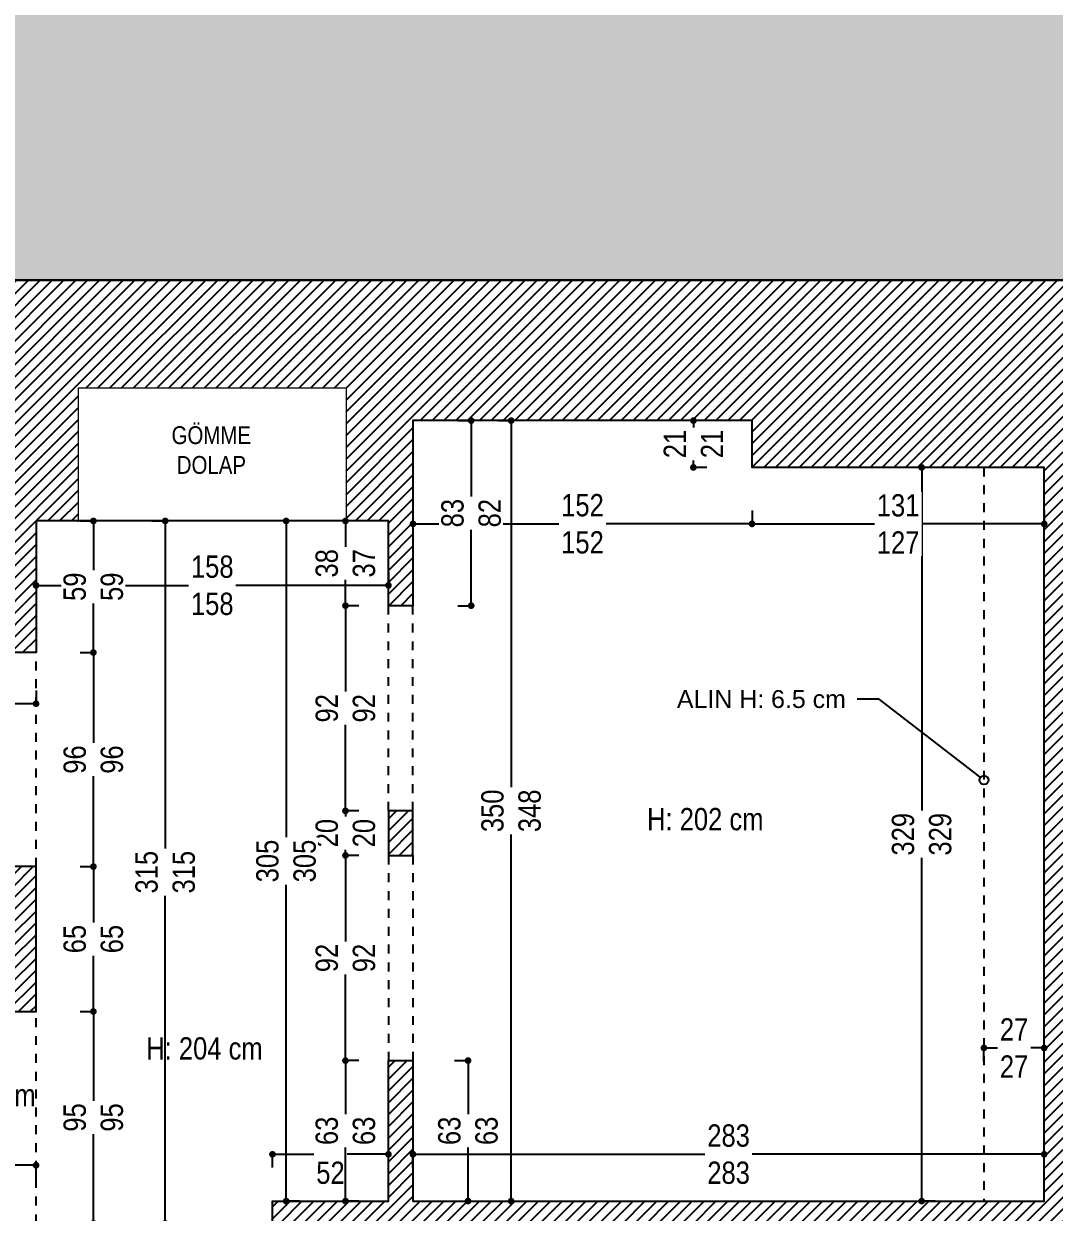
# Model space of a CAD drawing. Header units: millimetres. Extents: x 863 to 22635, y -482 to 12118.
# Drawn here: x 20336 to 20798, y 10146 to 10679 of the extents above; entities that cross this region are included whole.
import ezdxf
from ezdxf import colors
from ezdxf.entities.mleader import LeaderData, LeaderLine
from ezdxf.math import Vec2, Vec3

# ---------------------------------------------------------------- set-up
doc = ezdxf.new("R2010")
doc.units = ezdxf.units.MM
doc.header["$PDMODE"] = 35
doc.linetypes.add('JIS_02_1.0', pattern=[2, 1, -1])
for name, color, linetype in [('DIM_0G', 20, 'Continuous'), ('Existing WALL HATCH_0G', 251, 'Continuous'), ('Existing WALL_0G', 65, 'Continuous'), ('HATCH_0G', 251, 'Continuous')]:
    doc.layers.add(name, color=color, linetype=linetype)
doc.layers.add('WOOD_0G', color=46, linetype='Continuous', lineweight=5)
doc.styles.add('0G_50', font='ARIALN.TTF', dxfattribs={"height": 50})
doc.styles.add('OZGU', font='ARIALN.TTF')
doc.styles.get("Standard").update_dxf_attribs({"font": 'arial.ttf'})
doc.dimstyles.new('0G_1_50_ORTA', dxfattribs={"dimtxt": 10, "dimasz": 3, "dimexe": 1, "dimexo": 4, "dimgap": 1, "dimtad": 0, "dimdec": 1, "dimzin": 9, "dimtxsty": 'OZGU', "dimblk": 'DOT', "dimcen": 2, "dimclrd": 256, "dimclre": 256, "dimclrt": 256, "dimadec": 1, "dimazin": 2, "dimtfac": 1, "dimtdec": 1, "dimtix": 1, "dimtmove": 2, "dimatfit": 3, "dimldrblk": 'ARCHTICK', "dimfxl": 6, "dimfxlon": 1, "dimtfill": 1, "dimarcsym": 0})

# ---------------------------------------------------------------- blocks, each defined once
blk = doc.blocks.new('_Dot')
at = {"color": 0, "linetype": 'ByBlock', "lineweight": -2}
blk.add_line((-0.5, 0), (-1, 0), dxfattribs=at)
at = {"color": 0, "linetype": 'ByBlock', "const_width": 0.5}
blk.add_lwpolyline([(-0.25, 0, 1), (0.25, 0, 1)], format="xyb", close=True, dxfattribs=at)
blk = doc.blocks.new('*D901')
at = {"layer": 'Defpoints', "color": 0, "transparency": 16777216}
for p in [(20499.04, 10171.65), (20447.04, 10150.66), (20499.04, 10150.66)]:
    blk.add_point(p, dxfattribs=at)
at = {"layer": 'DIM_0G', "lineweight": -2, "transparency": 16777216}
for p, q in [((20447.04, 10165.65), (20447.04, 10172.65)), ((20450.04, 10171.65), (20466.2, 10171.65)), ((20496.04, 10171.65), (20479.87, 10171.65)), ((20499.04, 10165.65), (20499.04, 10172.65))]:
    blk.add_line(p, q, dxfattribs=at)
at = {"layer": 'DIM_0G', "lineweight": -2, "transparency": 16777216, "xscale": 3, "yscale": 3, "zscale": 3, "rotation": 180}
blk.add_blockref('_Dot', (20447.04, 10171.65), dxfattribs=at)
at = {"layer": 'DIM_0G', "lineweight": -2, "transparency": 16777216, "xscale": 3, "yscale": 3, "zscale": 3}
blk.add_blockref('_Dot', (20499.04, 10171.65), dxfattribs=at)
at = {"layer": 'DIM_0G', "transparency": 16777216, "insert": (20473.04, 10171.65), "char_height": 10, "attachment_point": 5, "style": 'OZGU', "bg_fill": 3, "box_fill_scale": 1.1, "bg_fill_color": 256, "bg_fill_true_color": 13158600, "bg_fill_transparency": 0}
blk.add_mtext('52\\P52', dxfattribs=at)
blk = doc.blocks.new('_ArchTick')
at = {"color": 0, "linetype": 'ByBlock', "const_width": 0.15}
blk.add_lwpolyline([(-0.5, -0.5), (0.5, 0.5)], dxfattribs=at)
blk = doc.blocks.new('*D902')
at = {"layer": 'Defpoints', "color": 0, "transparency": 16777216}
for p in [(20479.77, 10213.66), (20499.04, 10213.66), (20499.04, 10150.66)]:
    blk.add_point(p, dxfattribs=at)
at = {"layer": 'DIM_0G', "lineweight": -2, "transparency": 16777216}
for p, q in [((20485.77, 10213.66), (20478.77, 10213.66)), ((20479.77, 10210.66), (20479.77, 10189.06)), ((20479.77, 10153.66), (20479.77, 10175.27)), ((20485.77, 10150.66), (20478.77, 10150.66))]:
    blk.add_line(p, q, dxfattribs=at)
at = {"layer": 'DIM_0G', "lineweight": -2, "transparency": 16777216, "xscale": 3, "yscale": 3, "zscale": 3}
for p, rotation in [((20479.77, 10213.66), 90), ((20479.77, 10150.66), 270)]:
    blk.add_blockref('_Dot', p, dxfattribs=dict(at, rotation=rotation))
at = {"layer": 'DIM_0G', "transparency": 16777216, "insert": (20479.77, 10182.16), "char_height": 10, "attachment_point": 5, "rotation": 90, "style": 'OZGU', "bg_fill": 3, "box_fill_scale": 1.1, "bg_fill_color": 256, "bg_fill_true_color": 13158600, "bg_fill_transparency": 0}
blk.add_mtext('63\\P63', dxfattribs=at)
blk = doc.blocks.new('*D903')
at = {"layer": 'Defpoints', "color": 0, "transparency": 16777216}
for p in [(20479.77, 10305.66), (20499.04, 10305.66), (20499.04, 10213.66)]:
    blk.add_point(p, dxfattribs=at)
at = {"layer": 'DIM_0G', "lineweight": -2, "transparency": 16777216}
for p, q in [((20485.77, 10305.66), (20478.77, 10305.66)), ((20479.77, 10302.66), (20479.77, 10266.5)), ((20479.77, 10216.66), (20479.77, 10252.82)), ((20485.77, 10213.66), (20478.77, 10213.66))]:
    blk.add_line(p, q, dxfattribs=at)
at = {"layer": 'DIM_0G', "lineweight": -2, "transparency": 16777216, "xscale": 3, "yscale": 3, "zscale": 3}
for p, rotation in [((20479.77, 10305.66), 90), ((20479.77, 10213.66), 270)]:
    blk.add_blockref('_Dot', p, dxfattribs=dict(at, rotation=rotation))
at = {"layer": 'DIM_0G', "transparency": 16777216, "insert": (20479.77, 10259.66), "char_height": 10, "attachment_point": 5, "rotation": 90, "style": 'OZGU', "bg_fill": 3, "box_fill_scale": 1.1, "bg_fill_color": 256, "bg_fill_true_color": 13158600, "bg_fill_transparency": 0}
blk.add_mtext('92\\P92', dxfattribs=at)
blk = doc.blocks.new('*D904')
at = {"layer": 'Defpoints', "color": 0, "transparency": 16777216}
for p in [(20499.04, 10325.66), (20499.04, 10305.66)]:
    blk.add_point(p, dxfattribs=at)
at = {"layer": 'DIM_0G', "lineweight": -2, "transparency": 16777216}
for p, q in [((20479.77, 10328.66), (20479.77, 10331.66)), ((20485.77, 10325.66), (20478.77, 10325.66)), ((20479.77, 10325.66), (20479.77, 10322.59)), ((20479.77, 10305.66), (20479.77, 10308.74)), ((20485.77, 10305.66), (20478.77, 10305.66)), ((20479.77, 10302.66), (20479.77, 10299.66))]:
    blk.add_line(p, q, dxfattribs=at)
at = {"layer": 'DIM_0G', "lineweight": -2, "transparency": 16777216, "xscale": 3, "yscale": 3, "zscale": 3}
for p, rotation in [((20479.77, 10325.66), 270), ((20479.77, 10305.66), 90)]:
    blk.add_blockref('_Dot', p, dxfattribs=dict(at, rotation=rotation))
at = {"layer": 'DIM_0G', "transparency": 16777216, "insert": (20479.77, 10315.66), "char_height": 10, "attachment_point": 5, "rotation": 90, "style": 'OZGU', "bg_fill": 3, "box_fill_scale": 1.1, "bg_fill_color": 256, "bg_fill_true_color": 13158600, "bg_fill_transparency": 0}
blk.add_mtext('20\\P20', dxfattribs=at)
at = {"layer": 'Defpoints', "color": 0, "transparency": 16777216}
blk.add_point((20479.77, 10325.66), dxfattribs=at)
blk = doc.blocks.new('*D905')
at = {"layer": 'Defpoints', "color": 0, "transparency": 16777216}
for p in [(20479.77, 10417.66), (20499.04, 10417.66), (20499.04, 10325.66)]:
    blk.add_point(p, dxfattribs=at)
at = {"layer": 'DIM_0G', "lineweight": -2, "transparency": 16777216}
for p, q in [((20485.77, 10417.66), (20478.77, 10417.66)), ((20479.77, 10414.66), (20479.77, 10378.5)), ((20479.77, 10328.66), (20479.77, 10364.82)), ((20485.77, 10325.66), (20478.77, 10325.66))]:
    blk.add_line(p, q, dxfattribs=at)
at = {"layer": 'DIM_0G', "lineweight": -2, "transparency": 16777216, "xscale": 3, "yscale": 3, "zscale": 3}
for p, rotation in [((20479.77, 10417.66), 90), ((20479.77, 10325.66), 270)]:
    blk.add_blockref('_Dot', p, dxfattribs=dict(at, rotation=rotation))
at = {"layer": 'DIM_0G', "transparency": 16777216, "insert": (20479.77, 10371.66), "char_height": 10, "attachment_point": 5, "rotation": 90, "style": 'OZGU', "bg_fill": 3, "box_fill_scale": 1.1, "bg_fill_color": 256, "bg_fill_true_color": 13158600, "bg_fill_transparency": 0}
blk.add_mtext('92\\P92', dxfattribs=at)
blk = doc.blocks.new('*D906')
at = {"layer": 'Defpoints', "color": 0, "transparency": 16777216}
for p in [(20479.77, 10455.66), (20499.04, 10455.66), (20499.04, 10417.66)]:
    blk.add_point(p, dxfattribs=at)
at = {"layer": 'DIM_0G', "lineweight": -2, "transparency": 16777216}
for p, q in [((20485.77, 10455.66), (20478.77, 10455.66)), ((20479.77, 10452.66), (20479.77, 10443.55)), ((20479.77, 10420.66), (20479.77, 10429.78)), ((20485.77, 10417.66), (20478.77, 10417.66))]:
    blk.add_line(p, q, dxfattribs=at)
at = {"layer": 'DIM_0G', "lineweight": -2, "transparency": 16777216, "xscale": 3, "yscale": 3, "zscale": 3}
for p, rotation in [((20479.77, 10455.66), 90), ((20479.77, 10417.66), 270)]:
    blk.add_blockref('_Dot', p, dxfattribs=dict(at, rotation=rotation))
at = {"layer": 'DIM_0G', "transparency": 16777216, "insert": (20479.77, 10436.66), "char_height": 10, "attachment_point": 5, "rotation": 90, "style": 'OZGU', "bg_fill": 3, "box_fill_scale": 1.1, "bg_fill_color": 256, "bg_fill_true_color": 13158600, "bg_fill_transparency": 0}
blk.add_mtext('38\\P{\\C2;37}', dxfattribs=at)
blk = doc.blocks.new('*D907')
at = {"layer": 'Defpoints', "color": 0, "transparency": 16777216}
for p in [(20453.16, 10455.66), (20499.04, 10455.66), (20499.04, 10150.66)]:
    blk.add_point(p, dxfattribs=at)
at = {"layer": 'DIM_0G', "lineweight": -2, "transparency": 16777216}
for p, q in [((20459.16, 10455.66), (20452.16, 10455.66)), ((20453.16, 10452.66), (20453.16, 10313.25)), ((20453.16, 10153.66), (20453.16, 10293.07)), ((20459.16, 10150.66), (20452.16, 10150.66))]:
    blk.add_line(p, q, dxfattribs=at)
at = {"layer": 'DIM_0G', "lineweight": -2, "transparency": 16777216, "xscale": 3, "yscale": 3, "zscale": 3}
for p, rotation in [((20453.16, 10455.66), 90), ((20453.16, 10150.66), 270)]:
    blk.add_blockref('_Dot', p, dxfattribs=dict(at, rotation=rotation))
at = {"layer": 'DIM_0G', "transparency": 16777216, "insert": (20453.16, 10303.16), "char_height": 10, "attachment_point": 5, "rotation": 90, "style": 'OZGU', "bg_fill": 3, "box_fill_scale": 1.1, "bg_fill_color": 256, "bg_fill_true_color": 13158600, "bg_fill_transparency": 0}
blk.add_mtext('305\\P305', dxfattribs=at)
blk = doc.blocks.new('*D908')
at = {"layer": 'Defpoints', "color": 0, "transparency": 16777216}
for p in [(20341.04, 10455.28), (20499.04, 10455.28), (20341.04, 10426.76)]:
    blk.add_point(p, dxfattribs=at)
at = {"layer": 'DIM_0G', "lineweight": -2, "transparency": 16777216}
for p, q in [((20341.04, 10432.76), (20341.04, 10425.76)), ((20499.04, 10432.76), (20499.04, 10425.76)), ((20344.04, 10426.76), (20410.35, 10426.76)), ((20496.04, 10426.76), (20429.72, 10426.76))]:
    blk.add_line(p, q, dxfattribs=at)
at = {"layer": 'DIM_0G', "lineweight": -2, "transparency": 16777216, "xscale": 3, "yscale": 3, "zscale": 3, "rotation": 180}
blk.add_blockref('_Dot', (20341.04, 10426.76), dxfattribs=at)
at = {"layer": 'DIM_0G', "lineweight": -2, "transparency": 16777216, "xscale": 3, "yscale": 3, "zscale": 3}
blk.add_blockref('_Dot', (20499.04, 10426.76), dxfattribs=at)
at = {"layer": 'DIM_0G', "transparency": 16777216, "insert": (20420.04, 10426.76), "char_height": 10, "attachment_point": 5, "style": 'OZGU', "bg_fill": 3, "box_fill_scale": 1.1, "bg_fill_color": 256, "bg_fill_true_color": 13158600, "bg_fill_transparency": 0}
blk.add_mtext('158\\P158', dxfattribs=at)
blk = doc.blocks.new('*D909')
at = {"layer": 'Defpoints', "color": 0, "transparency": 16777216}
for p in [(20341.04, 10455.66), (20341.04, 10396.66), (20366.75, 10396.66)]:
    blk.add_point(p, dxfattribs=at)
at = {"layer": 'DIM_0G', "lineweight": -2, "transparency": 16777216}
for p, q in [((20360.75, 10455.66), (20367.75, 10455.66)), ((20366.75, 10452.66), (20366.75, 10433.05)), ((20366.75, 10399.66), (20366.75, 10419.28)), ((20360.75, 10396.66), (20367.75, 10396.66))]:
    blk.add_line(p, q, dxfattribs=at)
at = {"layer": 'DIM_0G', "lineweight": -2, "transparency": 16777216, "xscale": 3, "yscale": 3, "zscale": 3}
for p, rotation in [((20366.75, 10455.66), 90), ((20366.75, 10396.66), 270)]:
    blk.add_blockref('_Dot', p, dxfattribs=dict(at, rotation=rotation))
at = {"layer": 'DIM_0G', "transparency": 16777216, "insert": (20366.75, 10426.16), "char_height": 10, "attachment_point": 5, "rotation": 90, "style": 'OZGU', "bg_fill": 3, "box_fill_scale": 1.1, "bg_fill_color": 256, "bg_fill_true_color": 13158600, "bg_fill_transparency": 0}
blk.add_mtext('59\\P59', dxfattribs=at)
blk = doc.blocks.new('*D910')
at = {"layer": 'Defpoints', "color": 0, "transparency": 16777216}
for p in [(20341.04, 10396.66), (20341.04, 10300.66), (20366.75, 10300.66)]:
    blk.add_point(p, dxfattribs=at)
at = {"layer": 'DIM_0G', "lineweight": -2, "transparency": 16777216}
for p, q in [((20360.75, 10396.66), (20367.75, 10396.66)), ((20366.75, 10393.66), (20366.75, 10355.53)), ((20366.75, 10303.66), (20366.75, 10341.79)), ((20360.75, 10300.66), (20367.75, 10300.66))]:
    blk.add_line(p, q, dxfattribs=at)
at = {"layer": 'DIM_0G', "lineweight": -2, "transparency": 16777216, "xscale": 3, "yscale": 3, "zscale": 3}
for p, rotation in [((20366.75, 10396.66), 90), ((20366.75, 10300.66), 270)]:
    blk.add_blockref('_Dot', p, dxfattribs=dict(at, rotation=rotation))
at = {"layer": 'DIM_0G', "transparency": 16777216, "insert": (20366.75, 10348.66), "char_height": 10, "attachment_point": 5, "rotation": 90, "style": 'OZGU', "bg_fill": 3, "box_fill_scale": 1.1, "bg_fill_color": 256, "bg_fill_true_color": 13158600, "bg_fill_transparency": 0}
blk.add_mtext('96\\P96', dxfattribs=at)
blk = doc.blocks.new('*D911')
at = {"layer": 'Defpoints', "color": 0, "transparency": 16777216}
for p in [(20341.04, 10300.66), (20341.04, 10235.66), (20366.75, 10235.66)]:
    blk.add_point(p, dxfattribs=at)
at = {"layer": 'DIM_0G', "lineweight": -2, "transparency": 16777216}
for p, q in [((20360.75, 10300.66), (20367.75, 10300.66)), ((20366.75, 10297.66), (20366.75, 10275.09)), ((20366.75, 10238.66), (20366.75, 10261.24)), ((20360.75, 10235.66), (20367.75, 10235.66))]:
    blk.add_line(p, q, dxfattribs=at)
at = {"layer": 'DIM_0G', "lineweight": -2, "transparency": 16777216, "xscale": 3, "yscale": 3, "zscale": 3}
for p, rotation in [((20366.75, 10300.66), 90), ((20366.75, 10235.66), 270)]:
    blk.add_blockref('_Dot', p, dxfattribs=dict(at, rotation=rotation))
at = {"layer": 'DIM_0G', "transparency": 16777216, "insert": (20366.75, 10268.16), "char_height": 10, "attachment_point": 5, "rotation": 90, "style": 'OZGU', "bg_fill": 3, "box_fill_scale": 1.1, "bg_fill_color": 256, "bg_fill_true_color": 13158600, "bg_fill_transparency": 0}
blk.add_mtext('65\\P65', dxfattribs=at)
blk = doc.blocks.new('*D912')
at = {"layer": 'Defpoints', "color": 0, "transparency": 16777216}
for p in [(20341.04, 10235.66), (20341.04, 10140.66), (20366.75, 10140.66)]:
    blk.add_point(p, dxfattribs=at)
at = {"layer": 'DIM_0G', "lineweight": -2, "transparency": 16777216}
for p, q in [((20360.75, 10235.66), (20367.75, 10235.66)), ((20366.75, 10232.66), (20366.75, 10195.07)), ((20366.75, 10143.66), (20366.75, 10181.26)), ((20360.75, 10140.66), (20367.75, 10140.66))]:
    blk.add_line(p, q, dxfattribs=at)
at = {"layer": 'DIM_0G', "lineweight": -2, "transparency": 16777216, "xscale": 3, "yscale": 3, "zscale": 3}
for p, rotation in [((20366.75, 10235.66), 90), ((20366.75, 10140.66), 270)]:
    blk.add_blockref('_Dot', p, dxfattribs=dict(at, rotation=rotation))
at = {"layer": 'DIM_0G', "transparency": 16777216, "insert": (20366.75, 10188.16), "char_height": 10, "attachment_point": 5, "rotation": 90, "style": 'OZGU', "bg_fill": 3, "box_fill_scale": 1.1, "bg_fill_color": 256, "bg_fill_true_color": 13158600, "bg_fill_transparency": 0}
blk.add_mtext('95\\P95', dxfattribs=at)
blk = doc.blocks.new('*D913')
at = {"layer": 'Defpoints', "color": 0, "transparency": 16777216}
for p in [(20341.04, 10455.66), (20398.97, 10455.66), (20341.04, 10140.66)]:
    blk.add_point(p, dxfattribs=at)
at = {"layer": 'DIM_0G', "lineweight": -2, "transparency": 16777216}
for p, q in [((20392.97, 10455.66), (20399.97, 10455.66)), ((20398.97, 10452.66), (20398.97, 10308.25)), ((20398.97, 10143.66), (20398.97, 10288.07)), ((20392.97, 10140.66), (20399.97, 10140.66))]:
    blk.add_line(p, q, dxfattribs=at)
at = {"layer": 'DIM_0G', "lineweight": -2, "transparency": 16777216, "xscale": 3, "yscale": 3, "zscale": 3}
for p, rotation in [((20398.97, 10455.66), 90), ((20398.97, 10140.66), 270)]:
    blk.add_blockref('_Dot', p, dxfattribs=dict(at, rotation=rotation))
at = {"layer": 'DIM_0G', "transparency": 16777216, "insert": (20398.97, 10298.16), "char_height": 10, "attachment_point": 5, "rotation": 90, "style": 'OZGU', "bg_fill": 3, "box_fill_scale": 1.1, "bg_fill_color": 256, "bg_fill_true_color": 13158600, "bg_fill_transparency": 0}
blk.add_mtext('315\\P315', dxfattribs=at)
blk = doc.blocks.new('*D914')
at = {"layer": 'Defpoints', "color": 0, "transparency": 16777216}
for p in [(20510.04, 10213.66), (20510.04, 10150.66), (20534.72, 10150.66)]:
    blk.add_point(p, dxfattribs=at)
at = {"layer": 'DIM_0G', "lineweight": -2, "transparency": 16777216}
for p, q in [((20528.72, 10213.66), (20535.72, 10213.66)), ((20534.72, 10210.66), (20534.72, 10189.06)), ((20534.72, 10153.66), (20534.72, 10175.27)), ((20528.72, 10150.66), (20535.72, 10150.66))]:
    blk.add_line(p, q, dxfattribs=at)
at = {"layer": 'DIM_0G', "lineweight": -2, "transparency": 16777216, "xscale": 3, "yscale": 3, "zscale": 3}
for p, rotation in [((20534.72, 10213.66), 90), ((20534.72, 10150.66), 270)]:
    blk.add_blockref('_Dot', p, dxfattribs=dict(at, rotation=rotation))
at = {"layer": 'DIM_0G', "transparency": 16777216, "insert": (20534.72, 10182.16), "char_height": 10, "attachment_point": 5, "rotation": 90, "style": 'OZGU', "bg_fill": 3, "box_fill_scale": 1.1, "bg_fill_color": 256, "bg_fill_true_color": 13158600, "bg_fill_transparency": 0}
blk.add_mtext('63\\P63', dxfattribs=at)
blk = doc.blocks.new('*D915')
at = {"layer": 'Defpoints', "color": 0, "transparency": 16777216}
for p in [(20793.04, 10171.65), (20510.04, 10150.66), (20793.04, 10150.66)]:
    blk.add_point(p, dxfattribs=at)
at = {"layer": 'DIM_0G', "lineweight": -2, "transparency": 16777216}
for p, q in [((20510.04, 10165.65), (20510.04, 10172.65)), ((20513.04, 10171.65), (20641.41, 10171.65)), ((20790.04, 10171.65), (20661.66, 10171.65)), ((20793.04, 10165.65), (20793.04, 10172.65))]:
    blk.add_line(p, q, dxfattribs=at)
at = {"layer": 'DIM_0G', "lineweight": -2, "transparency": 16777216, "xscale": 3, "yscale": 3, "zscale": 3, "rotation": 180}
blk.add_blockref('_Dot', (20510.04, 10171.65), dxfattribs=at)
at = {"layer": 'DIM_0G', "lineweight": -2, "transparency": 16777216, "xscale": 3, "yscale": 3, "zscale": 3}
blk.add_blockref('_Dot', (20793.04, 10171.65), dxfattribs=at)
at = {"layer": 'DIM_0G', "transparency": 16777216, "insert": (20651.54, 10171.65), "char_height": 10, "attachment_point": 5, "style": 'OZGU', "bg_fill": 3, "box_fill_scale": 1.1, "bg_fill_color": 256, "bg_fill_true_color": 13158600, "bg_fill_transparency": 0}
blk.add_mtext('283\\P283', dxfattribs=at)
blk = doc.blocks.new('*D916')
at = {"layer": 'Defpoints', "color": 0, "transparency": 16777216}
for p in [(20738.11, 10479.66), (20793.04, 10479.66), (20793.04, 10150.66)]:
    blk.add_point(p, dxfattribs=at)
at = {"layer": 'DIM_0G', "lineweight": -2, "transparency": 16777216}
for p, q in [((20744.11, 10479.66), (20737.11, 10479.66)), ((20738.11, 10476.66), (20738.11, 10325.23)), ((20738.11, 10153.66), (20738.11, 10305.09)), ((20744.11, 10150.66), (20737.11, 10150.66))]:
    blk.add_line(p, q, dxfattribs=at)
at = {"layer": 'DIM_0G', "lineweight": -2, "transparency": 16777216, "xscale": 3, "yscale": 3, "zscale": 3}
for p, rotation in [((20738.11, 10479.66), 90), ((20738.11, 10150.66), 270)]:
    blk.add_blockref('_Dot', p, dxfattribs=dict(at, rotation=rotation))
at = {"layer": 'DIM_0G', "transparency": 16777216, "insert": (20738.11, 10315.16), "char_height": 10, "attachment_point": 5, "rotation": 90, "style": 'OZGU', "bg_fill": 3, "box_fill_scale": 1.1, "bg_fill_color": 256, "bg_fill_true_color": 13158600, "bg_fill_transparency": 0}
blk.add_mtext('329\\P329', dxfattribs=at)
blk = doc.blocks.new('*D917')
at = {"layer": 'Defpoints', "color": 0, "transparency": 16777216}
for p in [(20662.04, 10479.66), (20793.04, 10479.66), (20662.04, 10454.33)]:
    blk.add_point(p, dxfattribs=at)
at = {"layer": 'DIM_0G', "lineweight": -2, "transparency": 16777216}
for p, q in [((20662.04, 10460.33), (20662.04, 10453.33)), ((20793.04, 10460.33), (20793.04, 10453.33)), ((20665.04, 10454.33), (20717.87, 10454.33)), ((20790.04, 10454.33), (20737.21, 10454.33))]:
    blk.add_line(p, q, dxfattribs=at)
at = {"layer": 'DIM_0G', "lineweight": -2, "transparency": 16777216, "xscale": 3, "yscale": 3, "zscale": 3, "rotation": 180}
blk.add_blockref('_Dot', (20662.04, 10454.33), dxfattribs=at)
at = {"layer": 'DIM_0G', "lineweight": -2, "transparency": 16777216, "xscale": 3, "yscale": 3, "zscale": 3}
blk.add_blockref('_Dot', (20793.04, 10454.33), dxfattribs=at)
at = {"layer": 'DIM_0G', "transparency": 16777216, "insert": (20727.54, 10454.33), "char_height": 10, "attachment_point": 5, "style": 'OZGU', "bg_fill": 3, "box_fill_scale": 1.1, "bg_fill_color": 256, "bg_fill_true_color": 13158600, "bg_fill_transparency": 0}
blk.add_mtext('131\\P{\\C2;127}', dxfattribs=at)
blk = doc.blocks.new('*D918')
at = {"layer": 'Defpoints', "color": 0, "transparency": 16777216}
for p in [(20635.76, 10500.66), (20662.04, 10500.66), (20662.04, 10479.66)]:
    blk.add_point(p, dxfattribs=at)
at = {"layer": 'DIM_0G', "lineweight": -2, "transparency": 16777216}
for p, q in [((20641.76, 10500.66), (20634.76, 10500.66)), ((20635.76, 10497.66), (20635.76, 10496.31)), ((20635.76, 10482.66), (20635.76, 10484.01)), ((20641.76, 10479.66), (20634.76, 10479.66))]:
    blk.add_line(p, q, dxfattribs=at)
at = {"layer": 'DIM_0G', "lineweight": -2, "transparency": 16777216, "xscale": 3, "yscale": 3, "zscale": 3}
for p, rotation in [((20635.76, 10500.66), 90), ((20635.76, 10479.66), 270)]:
    blk.add_blockref('_Dot', p, dxfattribs=dict(at, rotation=rotation))
at = {"layer": 'DIM_0G', "transparency": 16777216, "insert": (20635.76, 10490.16), "char_height": 10, "attachment_point": 5, "rotation": 90, "style": 'OZGU', "bg_fill": 3, "box_fill_scale": 1.1, "bg_fill_color": 256, "bg_fill_true_color": 13158600, "bg_fill_transparency": 0}
blk.add_mtext('21\\P21', dxfattribs=at)
blk = doc.blocks.new('*D919')
at = {"layer": 'Defpoints', "color": 0, "transparency": 16777216}
for p in [(20510.04, 10500.66), (20662.04, 10500.66), (20510.04, 10454.33)]:
    blk.add_point(p, dxfattribs=at)
at = {"layer": 'DIM_0G', "lineweight": -2, "transparency": 16777216}
for p, q in [((20510.04, 10460.33), (20510.04, 10453.33)), ((20662.04, 10460.33), (20662.04, 10453.33)), ((20513.04, 10454.33), (20576.4, 10454.33)), ((20659.04, 10454.33), (20595.67, 10454.33))]:
    blk.add_line(p, q, dxfattribs=at)
at = {"layer": 'DIM_0G', "lineweight": -2, "transparency": 16777216, "xscale": 3, "yscale": 3, "zscale": 3, "rotation": 180}
blk.add_blockref('_Dot', (20510.04, 10454.33), dxfattribs=at)
at = {"layer": 'DIM_0G', "lineweight": -2, "transparency": 16777216, "xscale": 3, "yscale": 3, "zscale": 3}
blk.add_blockref('_Dot', (20662.04, 10454.33), dxfattribs=at)
at = {"layer": 'DIM_0G', "transparency": 16777216, "insert": (20586.04, 10454.33), "char_height": 10, "attachment_point": 5, "style": 'OZGU', "bg_fill": 3, "box_fill_scale": 1.1, "bg_fill_color": 256, "bg_fill_true_color": 13158600, "bg_fill_transparency": 0}
blk.add_mtext('152\\P152', dxfattribs=at)
blk = doc.blocks.new('*D920')
at = {"layer": 'Defpoints', "color": 0, "transparency": 16777216}
for p in [(20510.04, 10500.66), (20510.04, 10417.66), (20536.14, 10417.66)]:
    blk.add_point(p, dxfattribs=at)
at = {"layer": 'DIM_0G', "lineweight": -2, "transparency": 16777216}
for p, q in [((20530.14, 10500.66), (20537.14, 10500.66)), ((20536.14, 10497.66), (20536.14, 10466.03)), ((20536.14, 10420.66), (20536.14, 10452.29)), ((20530.14, 10417.66), (20537.14, 10417.66))]:
    blk.add_line(p, q, dxfattribs=at)
at = {"layer": 'DIM_0G', "lineweight": -2, "transparency": 16777216, "xscale": 3, "yscale": 3, "zscale": 3}
for p, rotation in [((20536.14, 10500.66), 90), ((20536.14, 10417.66), 270)]:
    blk.add_blockref('_Dot', p, dxfattribs=dict(at, rotation=rotation))
at = {"layer": 'DIM_0G', "transparency": 16777216, "insert": (20536.14, 10459.16), "char_height": 10, "attachment_point": 5, "rotation": 90, "style": 'OZGU', "bg_fill": 3, "box_fill_scale": 1.1, "bg_fill_color": 256, "bg_fill_true_color": 13158600, "bg_fill_transparency": 0}
blk.add_mtext('83\\P{\\C2;82}', dxfattribs=at)
blk = doc.blocks.new('*D921')
at = {"layer": 'Defpoints', "color": 0, "transparency": 16777216}
for p in [(20510.04, 10500.66), (20510.04, 10150.66), (20554.05, 10150.66)]:
    blk.add_point(p, dxfattribs=at)
at = {"layer": 'DIM_0G', "lineweight": -2, "transparency": 16777216}
for p, q in [((20548.05, 10500.66), (20555.05, 10500.66)), ((20554.05, 10497.66), (20554.05, 10335.73)), ((20554.05, 10153.66), (20554.05, 10315.59)), ((20548.05, 10150.66), (20555.05, 10150.66))]:
    blk.add_line(p, q, dxfattribs=at)
at = {"layer": 'DIM_0G', "lineweight": -2, "transparency": 16777216, "xscale": 3, "yscale": 3, "zscale": 3}
for p, rotation in [((20554.05, 10500.66), 90), ((20554.05, 10150.66), 270)]:
    blk.add_blockref('_Dot', p, dxfattribs=dict(at, rotation=rotation))
at = {"layer": 'DIM_0G', "transparency": 16777216, "insert": (20554.05, 10325.66), "char_height": 10, "attachment_point": 5, "rotation": 90, "style": 'OZGU', "bg_fill": 3, "box_fill_scale": 1.1, "bg_fill_color": 256, "bg_fill_true_color": 13158600, "bg_fill_transparency": 0}
blk.add_mtext('350\\P{\\C2;348}', dxfattribs=at)
blk = doc.blocks.new('*D922')
at = {"layer": 'Defpoints', "color": 0, "transparency": 16777216}
for p in [(20793.04, 10219.33), (20766.04, 10150.66), (20793.04, 10150.66)]:
    blk.add_point(p, dxfattribs=at)
at = {"layer": 'DIM_0G', "lineweight": -2, "transparency": 16777216}
for p, q in [((20766.04, 10213.33), (20766.04, 10220.33)), ((20769.04, 10219.33), (20772.6, 10219.33)), ((20790.04, 10219.33), (20786.47, 10219.33)), ((20793.04, 10213.33), (20793.04, 10220.33))]:
    blk.add_line(p, q, dxfattribs=at)
at = {"layer": 'DIM_0G', "lineweight": -2, "transparency": 16777216, "xscale": 3, "yscale": 3, "zscale": 3, "rotation": 180}
blk.add_blockref('_Dot', (20766.04, 10219.33), dxfattribs=at)
at = {"layer": 'DIM_0G', "lineweight": -2, "transparency": 16777216, "xscale": 3, "yscale": 3, "zscale": 3}
blk.add_blockref('_Dot', (20793.04, 10219.33), dxfattribs=at)
at = {"layer": 'DIM_0G', "transparency": 16777216, "insert": (20779.54, 10219.33), "char_height": 10, "attachment_point": 5, "style": 'OZGU', "bg_fill": 3, "box_fill_scale": 1.1, "bg_fill_color": 256, "bg_fill_true_color": 13158600, "bg_fill_transparency": 0}
blk.add_mtext('27\\P27', dxfattribs=at)
blk = doc.blocks.new('_DotBlank')
at = {"color": 0, "linetype": 'ByBlock', "lineweight": -2}
blk.add_line((-0.5, 0), (-1, 0), dxfattribs=at)
blk.add_circle((0, 0), 0.5, dxfattribs=at)
blk = doc.blocks.new('*D923')
at = {"layer": 'Defpoints', "color": 0, "transparency": 16777216}
for p in [(20300.04, 10396.66), (20341.04, 10396.66), (20341.04, 10373.7)]:
    blk.add_point(p, dxfattribs=at)
at = {"layer": 'DIM_0G', "lineweight": -2, "transparency": 16777216}
for p, q in [((20300.04, 10379.7), (20300.04, 10372.7)), ((20341.04, 10379.7), (20341.04, 10372.7)), ((20303.04, 10373.7), (20314.29, 10373.7)), ((20338.04, 10373.7), (20326.78, 10373.7))]:
    blk.add_line(p, q, dxfattribs=at)
at = {"layer": 'DIM_0G', "lineweight": -2, "transparency": 16777216, "xscale": 3, "yscale": 3, "zscale": 3, "rotation": 180}
blk.add_blockref('_Dot', (20300.04, 10373.7), dxfattribs=at)
at = {"layer": 'DIM_0G', "lineweight": -2, "transparency": 16777216, "xscale": 3, "yscale": 3, "zscale": 3}
blk.add_blockref('_Dot', (20341.04, 10373.7), dxfattribs=at)
at = {"layer": 'DIM_0G', "transparency": 16777216, "insert": (20320.54, 10373.7), "char_height": 10, "attachment_point": 5, "style": 'OZGU', "bg_fill": 3, "box_fill_scale": 1.1, "bg_fill_color": 256, "bg_fill_true_color": 13158600, "bg_fill_transparency": 0}
blk.add_mtext('41\\P41', dxfattribs=at)
blk = doc.blocks.new('*D948')
at = {"layer": 'Defpoints', "color": 0, "transparency": 16777216}
for p in [(20285.04, 10166.72), (20285.04, 10140.66), (20341.04, 10140.66)]:
    blk.add_point(p, dxfattribs=at)
at = {"layer": 'DIM_0G', "lineweight": -2, "transparency": 16777216}
for p, q in [((20285.04, 10160.72), (20285.04, 10167.72)), ((20288.04, 10166.72), (20306.17, 10166.72)), ((20338.04, 10166.72), (20319.91, 10166.72)), ((20341.04, 10160.72), (20341.04, 10167.72))]:
    blk.add_line(p, q, dxfattribs=at)
at = {"layer": 'DIM_0G', "lineweight": -2, "transparency": 16777216, "xscale": 3, "yscale": 3, "zscale": 3, "rotation": 180}
blk.add_blockref('_Dot', (20285.04, 10166.72), dxfattribs=at)
at = {"layer": 'DIM_0G', "lineweight": -2, "transparency": 16777216, "xscale": 3, "yscale": 3, "zscale": 3}
blk.add_blockref('_Dot', (20341.04, 10166.72), dxfattribs=at)
at = {"layer": 'DIM_0G', "transparency": 16777216, "insert": (20313.04, 10166.72), "char_height": 10, "attachment_point": 5, "style": 'OZGU', "bg_fill": 3, "box_fill_scale": 1.1, "bg_fill_color": 256, "bg_fill_true_color": 13158600, "bg_fill_transparency": 0}
blk.add_mtext('56\\P56', dxfattribs=at)

msp = doc.modelspace()

# ---------------------------------------------------------------- hatches: boundary and pattern name
at = {"layer": 'Existing WALL HATCH_0G'}
h = msp.add_hatch(dxfattribs=at)
h.set_pattern_fill('ANSI31', color=256, scale=30)
h.set_pattern_definition([(45, (156564.517, 1761.177), (-2.65165043, 2.65165043), [])])
h.paths.add_polyline_path([(20069.04, 10242.66), (20069.04, 10235.66), (20341.04, 10235.66), (20341.04, 10300.66), (20330.04, 10300.66), (20330.04, 10242.66)], flags=17)
h.paths.add_polyline_path([(20499.04, 10325.66), (20499.04, 10305.66), (20510.04, 10305.66), (20510.04, 10325.66)], flags=17)
h.paths.add_polyline_path([(20480.04, 10515.28), (20480.04, 10455.66), (20499.04, 10455.66), (20499.04, 10417.66), (20510.04, 10417.66), (20510.04, 10500.66), (20662.04, 10500.66), (20662.04, 10479.66), (20793.04, 10479.66), (20793.04, 10150.66), (20510.04, 10150.66), (20510.04, 10213.66), (20499.04, 10213.66), (20499.04, 10150.66), (20447.04, 10150.66), (20447.04, 10140.66), (20700.04, 10140.66), (20700.04, 9954.66), (20711.04, 9954.66), (20711.04, 10127.66), (20791.04, 10127.66), (20791.04, 9858.66), (20711.04, 9858.66), (20711.04, 9865.66), (20700.04, 9865.66), (20700.04, 9846.66), (20830.04, 9846.66), (20830.04, 10184.66), (21174.04, 10184.66), (21174.04, 10200.66), (21067.04, 10200.66), (21067.04, 10224.66), (21056.04, 10224.66), (21056.04, 10206.66), (20834.04, 10206.66), (20834.04, 10308.66), (21067.04, 10308.66), (21067.04, 10319.66), (20834.04, 10319.66), (20834.04, 10494.66), (20909.04, 10494.66), (20909.04, 10403.66), (21067.04, 10403.66), (21067.04, 10419.66), (20979.04, 10419.66), (21029.27, 10506.66), (21291.04, 10506.66), (21291.04, 10397.66), (21298.04, 10397.66), (21298.04, 10299.66), (21325.04, 10299.66), (21325.04, 10646.66), (21300.04, 10646.66), (21300.04, 10563.66), (19819.04, 10563.66), (19819.04, 10515.66), (19682.04, 10515.66), (19682.04, 10266.66), (19813.04, 10266.66), (19813.04, 9473.66), (21080.04, 9473.66), (21080.04, 9691.66), (21325.04, 9691.66), (21325.04, 10200.66), (21282.04, 10200.66), (21282.04, 10184.66), (21292.04, 10184.66), (21292.04, 9725.66), (21046.04, 9725.66), (21046.04, 9507.66), (20830.04, 9507.66), (20830.04, 9611.66), (20793.04, 9611.66), (20793.04, 9519.66), (20341.04, 9519.66), (20341.04, 10140.66), (20285.04, 10140.66), (20285.04, 9519.66), (19847.04, 9519.66), (19847.04, 10235.66), (19959.04, 10235.66), (19959.04, 10242.66), (19860.04, 10242.66), (19860.04, 10300.66), (19716.04, 10300.66), (19716.04, 10492.66), (19815.04, 10492.66), (19815.04, 10374.66), (19860.04, 10374.66), (19860.04, 10503.66), (19959.04, 10503.66), (19959.04, 10538.66), (20091.04, 10538.66), (20091.04, 10458.66), (20120.04, 10458.66), (20120.04, 10518.66), (20300.04, 10518.66), (20300.04, 10396.66), (20341.04, 10396.66), (20341.04, 10455.66), (20360.04, 10455.66), (20360.04, 10515.28)])
at = {"layer": 'HATCH_0G'}
h = msp.add_hatch(dxfattribs=at)
h.set_pattern_fill('DOTS', color=256, scale=100, angle=45)
h.set_pattern_definition([(45, (156564.517, 1761.177), (-2.2097087, 6.62912607), [0, -6.25])])
h.paths.add_polyline_path([(19819.04, 10563.66), (19819.04, 10515.66), (19797.04, 10515.66), (19797.04, 10646.66), (19822.04, 10646.66), (19822.04, 11586.66), (21340.04, 11586.66), (21340.04, 10646.66), (21300.04, 10646.66), (21300.04, 10563.66)])
h.paths.add_polyline_path([(21035.9, 11186.65), (21185.89, 11186.65), (21185.89, 11271.47), (21035.9, 11271.47)], flags=24)
h.paths.add_polyline_path([(19940.2, 11041.83), (20178.36, 11041.83), (20178.36, 11263.19), (19940.2, 11263.19)], flags=24)

# ---------------------------------------------------------------- linework, layer by layer
at = {"layer": 'Existing WALL_0G'}
for points in [[(19819.04, 10563.66), (19819.04, 10515.66), (19797.04, 10515.66), (19797.04, 10646.66), (19822.04, 10646.66), (19822.04, 11586.66), (21340.04, 11586.66), (21340.04, 10646.66), (21300.04, 10646.66), (21300.04, 10563.66)], [(20499.04, 10325.66), (20499.04, 10305.66), (20510.04, 10305.66), (20510.04, 10325.66)], [(20069.04, 10242.66), (20069.04, 10235.66), (20341.04, 10235.66), (20341.04, 10300.66), (20330.04, 10300.66), (20330.04, 10242.66)]]:
    msp.add_lwpolyline(points, close=True, dxfattribs=at)
for points in [[(19682.04, 10515.66), (19819.04, 10515.66), (19819.04, 10563.66), (21300.04, 10563.66)], [(20447.04, 10140.66), (20447.04, 10150.66), (20499.04, 10150.66), (20499.04, 10213.66), (20510.04, 10213.66), (20510.04, 10150.66), (20793.04, 10150.66), (20793.04, 10479.66), (20662.04, 10479.66), (20662.04, 10500.66), (20510.04, 10500.66), (20510.04, 10417.66), (20499.04, 10417.66), (20499.04, 10455.66), (20341.04, 10455.66), (20341.04, 10396.66), (20300.04, 10396.66)]]:
    msp.add_lwpolyline(points, dxfattribs=at)
at = {"layer": 'Existing WALL_0G', "linetype": 'JIS_02_1.0', "ltscale": 4}
for points in [[(20499.04, 10325.66), (20499.04, 10417.66)], [(20510.04, 10325.66), (20510.04, 10417.66)], [(20341.04, 10300.66), (20341.04, 10396.66)], [(20499.04, 10305.66), (20499.04, 10213.66)], [(20510.04, 10305.66), (20510.04, 10213.66)], [(20341.04, 10140.66), (20341.04, 10235.66)]]:
    msp.add_lwpolyline(points, dxfattribs=at)

# ---------------------------------------------------------------- texts
at = {"layer": 'DIM_0G', "char_height": 10, "attachment_point": 1, "style": '0G_50'}
for s, insert in [('H: 202 cm', (20614.98, 10326.95)), ('H: 204 cm', (20390.44, 10224.13))]:
    msp.add_mtext_dynamic_manual_height_columns(s, width=287.937, gutter_width=250, heights=[0], dxfattribs=dict(at, insert=insert))
at = {"layer": 'WOOD_0G', "insert": (20385.56, 10498.12), "char_height": 8, "attachment_point": 1, "style": '0G_50'}
msp.add_mtext_dynamic_manual_height_columns('\\pi16.23102;GÖMME \\P\\pi18.56663;DOLAP', width=67.1087, gutter_width=250, heights=[0], dxfattribs=at)

# ---------------------------------------------------------------- next in the draw order: dimensions: what is measured, and where the dimension line sits
at = {"layer": 'DIM_0G'}
dim = msp.add_linear_dim(base=(20534.72, 10150.66), p1=(20510.04, 10213.66), p2=(20510.04, 10150.66), angle=90, text='<>\\P63', dimstyle='0G_1_50_ORTA', dxfattribs=at)
dim.commit()
dim.dimension.update_dxf_attribs({"geometry": '*D914', "text_midpoint": (20534.72, 10182.16)})
dim = msp.add_linear_dim(base=(20499.04, 10171.65), p1=(20447.04, 10150.66), p2=(20499.04, 10150.66), text='<>\\P52', dimstyle='0G_1_50_ORTA', dxfattribs=at)
dim.commit()
dim.dimension.update_dxf_attribs({"geometry": '*D901', "text_midpoint": (20473.04, 10171.65)})

# ---------------------------------------------------------------- next in the draw order: dimensions: what is measured, and where the dimension line sits
dim = msp.add_linear_dim(base=(20479.77, 10213.66), p1=(20499.04, 10150.66), p2=(20499.04, 10213.66), angle=90, text='<>\\P63', dimstyle='0G_1_50_ORTA', dxfattribs=at)
dim.commit()
dim.dimension.update_dxf_attribs({"geometry": '*D902', "text_midpoint": (20479.77, 10182.16)})
dim = msp.add_linear_dim(base=(20793.04, 10171.65), p1=(20510.04, 10150.66), p2=(20793.04, 10150.66), text='<>\\P283', dimstyle='0G_1_50_ORTA', dxfattribs=at)
dim.commit()
dim.dimension.update_dxf_attribs({"geometry": '*D915', "text_midpoint": (20651.54, 10171.65)})

# ---------------------------------------------------------------- next in the draw order: dimensions: what is measured, and where the dimension line sits
for base, p1, p2, text, picture, middle in [((20738.11, 10479.66), (20793.04, 10150.66), (20793.04, 10479.66), '<>\\P329', '*D916', (20738.11, 10315.16)), ((20479.77, 10305.66), (20499.04, 10213.66), (20499.04, 10305.66), '<>\\P92', '*D903', (20479.77, 10259.66))]:
    dim = msp.add_linear_dim(base=base, p1=p1, p2=p2, angle=90, text=text, dimstyle='0G_1_50_ORTA', dxfattribs=at)
    dim.commit()
    dim.dimension.update_dxf_attribs({"geometry": picture, "text_midpoint": middle})

# ---------------------------------------------------------------- next in the draw order: dimensions: what is measured, and where the dimension line sits
dim = msp.add_linear_dim(base=(20662.04, 10454.33), p1=(20793.04, 10479.66), p2=(20662.04, 10479.66), text='<>\\P{\\C2;127}', dimstyle='0G_1_50_ORTA', dxfattribs=at)
dim.commit()
dim.dimension.update_dxf_attribs({"geometry": '*D917', "text_midpoint": (20727.54, 10454.33)})
dim = msp.add_linear_dim(base=(20479.77, 10325.66), p1=(20499.04, 10305.66), p2=(20499.04, 10325.66), angle=90, text='<>\\P20', dimstyle='0G_1_50_ORTA', dxfattribs=at)
dim.commit()
dim.dimension.update_dxf_attribs({"geometry": '*D904', "text_midpoint": (20479.77, 10315.66)})

# ---------------------------------------------------------------- next in the draw order: leaders
ml = msp.add_multileader_mtext('Standard', dxfattribs=at)
ml.set_content('ALIN H: 6.5 cm', color=256)
ml.set_leader_properties()
ml.set_arrow_properties(name='DOTBLANK')
ml.build(insert=Vec2(0, 0))
ml.multileader.update_dxf_attribs({"dogleg_length": 10})
ctx = ml.context
ctx.base_point, ctx.char_height, ctx.landing_gap_size, ctx.plane_origin = Vec3(20624.06, 10375.72), 8, 5, Vec3(20766.04, 10339.44)
ctx.text_align_type = 2
notes = []
notes.append((ctx, [(0, (1, 1, 0), (20719.12, 10375.72), (-1, 0), 10, [(0, [(20766.04, 10339.44)], 0, [])])]))
ctx.mtext.insert, ctx.mtext.alignment, ctx.mtext.flow_direction = Vec3(20704.12, 10379.79), 3, 5
for ctx, leaders in notes:
    for number, flags, end, landing, length, lines in leaders:
        leader = LeaderData()
        leader.index, (leader.has_last_leader_line, leader.has_dogleg_vector, leader.attachment_direction) = number, flags
        leader.last_leader_point, leader.dogleg_vector, leader.dogleg_length = Vec3(end), Vec3(landing), length
        for number, points, colour, breaks in lines:
            line = LeaderLine()
            line.index, line.vertices, line.color, line.breaks = number, Vec3.list(points), colors.encode_raw_color(colour), breaks
            leader.lines.append(line)
        ctx.leaders.append(leader)

# ---------------------------------------------------------------- next in the draw order: linework, layer by layer
at = {"layer": 'Existing WALL_0G', "linetype": 'JIS_02_1.0', "ltscale": 4}
msp.add_lwpolyline([(20766.04, 10479.66), (20766.04, 10150.66)], dxfattribs=at)

# ---------------------------------------------------------------- next in the draw order: dimensions: what is measured, and where the dimension line sits
at = {"layer": 'DIM_0G'}
for base, p1, p2, text, picture, middle in [((20635.76, 10500.66), (20662.04, 10479.66), (20662.04, 10500.66), '<>\\P21', '*D918', (20635.76, 10490.16)), ((20479.77, 10417.66), (20499.04, 10325.66), (20499.04, 10417.66), '<>\\P92', '*D905', (20479.77, 10371.66))]:
    dim = msp.add_linear_dim(base=base, p1=p1, p2=p2, angle=90, text=text, dimstyle='0G_1_50_ORTA', dxfattribs=at)
    dim.commit()
    dim.dimension.update_dxf_attribs({"geometry": picture, "text_midpoint": middle})

# ---------------------------------------------------------------- next in the draw order: dimensions: what is measured, and where the dimension line sits
for base, p1, p2, text, picture, middle in [((20510.04, 10454.33), (20662.04, 10500.66), (20510.04, 10500.66), '<>\\P152', '*D919', (20586.04, 10454.33)), ((20793.04, 10219.33), (20766.04, 10150.66), (20793.04, 10150.66), '<>\\P27', '*D922', (20779.54, 10219.33))]:
    dim = msp.add_linear_dim(base=base, p1=p1, p2=p2, text=text, dimstyle='0G_1_50_ORTA', dxfattribs=at)
    dim.commit()
    dim.dimension.update_dxf_attribs({"geometry": picture, "text_midpoint": middle})
dim = msp.add_linear_dim(base=(20479.77, 10455.66), p1=(20499.04, 10417.66), p2=(20499.04, 10455.66), angle=90, text='<>\\P{\\C2;37}', dimstyle='0G_1_50_ORTA', dxfattribs=at)
dim.commit()
dim.dimension.update_dxf_attribs({"geometry": '*D906', "text_midpoint": (20479.77, 10436.66)})

# ---------------------------------------------------------------- next in the draw order: dimensions: what is measured, and where the dimension line sits
for base, p1, p2, text, picture, middle in [((20536.14, 10417.66), (20510.04, 10500.66), (20510.04, 10417.66), '<>\\P{\\C2;82}', '*D920', (20536.14, 10459.16)), ((20453.16, 10455.66), (20499.04, 10150.66), (20499.04, 10455.66), '<>\\P305', '*D907', (20453.16, 10303.16))]:
    dim = msp.add_linear_dim(base=base, p1=p1, p2=p2, angle=90, text=text, dimstyle='0G_1_50_ORTA', dxfattribs=at)
    dim.commit()
    dim.dimension.update_dxf_attribs({"geometry": picture, "text_midpoint": middle})

# ---------------------------------------------------------------- next in the draw order: dimensions: what is measured, and where the dimension line sits
dim = msp.add_linear_dim(base=(20554.05, 10150.66), p1=(20510.04, 10500.66), p2=(20510.04, 10150.66), angle=90, text='<>\\P{\\C2;348}', dimstyle='0G_1_50_ORTA', dxfattribs=at)
dim.commit()
dim.dimension.update_dxf_attribs({"geometry": '*D921', "text_midpoint": (20554.05, 10325.66)})
dim = msp.add_linear_dim(base=(20341.04, 10426.76), p1=(20499.04, 10455.28), p2=(20341.04, 10455.28), text='<>\\P158', dimstyle='0G_1_50_ORTA', dxfattribs=at)
dim.commit()
dim.dimension.update_dxf_attribs({"geometry": '*D908', "text_midpoint": (20420.04, 10426.76)})

# ---------------------------------------------------------------- next in the draw order: linework, layer by layer
at = {"layer": 'WOOD_0G'}
msp.add_lwpolyline([(20360.04, 10455.28), (20360.04, 10515.28), (20480.04, 10515.28), (20480.04, 10455.28)], dxfattribs=at)

# ---------------------------------------------------------------- next in the draw order: dimensions: what is measured, and where the dimension line sits
at = {"layer": 'DIM_0G'}
dim = msp.add_linear_dim(base=(20366.75, 10396.66), p1=(20341.04, 10455.66), p2=(20341.04, 10396.66), angle=90, text='<>\\P59', dimstyle='0G_1_50_ORTA', dxfattribs=at)
dim.commit()
dim.dimension.update_dxf_attribs({"geometry": '*D909', "text_midpoint": (20366.75, 10426.16)})

# ---------------------------------------------------------------- next in the draw order: dimensions: what is measured, and where the dimension line sits
dim = msp.add_linear_dim(base=(20366.75, 10300.66), p1=(20341.04, 10396.66), p2=(20341.04, 10300.66), angle=90, text='<>\\P96', dimstyle='0G_1_50_ORTA', dxfattribs=at)
dim.commit()
dim.dimension.update_dxf_attribs({"geometry": '*D910', "text_midpoint": (20366.75, 10348.66)})

# ---------------------------------------------------------------- next in the draw order: dimensions: what is measured, and where the dimension line sits
dim = msp.add_linear_dim(base=(20366.75, 10235.66), p1=(20341.04, 10300.66), p2=(20341.04, 10235.66), angle=90, text='<>\\P65', dimstyle='0G_1_50_ORTA', dxfattribs=at)
dim.commit()
dim.dimension.update_dxf_attribs({"geometry": '*D911', "text_midpoint": (20366.75, 10268.16)})

# ---------------------------------------------------------------- next in the draw order: dimensions: what is measured, and where the dimension line sits
dim = msp.add_linear_dim(base=(20366.75, 10140.66), p1=(20341.04, 10235.66), p2=(20341.04, 10140.66), angle=90, text='<>\\P95', dimstyle='0G_1_50_ORTA', dxfattribs=at)
dim.commit()
dim.dimension.update_dxf_attribs({"geometry": '*D912', "text_midpoint": (20366.75, 10188.16)})

# ---------------------------------------------------------------- next in the draw order: dimensions: what is measured, and where the dimension line sits
dim = msp.add_linear_dim(base=(20398.97, 10455.66), p1=(20341.04, 10140.66), p2=(20341.04, 10455.66), angle=90, text='<>\\P315', dimstyle='0G_1_50_ORTA', dxfattribs=at)
dim.commit()
dim.dimension.update_dxf_attribs({"geometry": '*D913', "text_midpoint": (20398.97, 10298.16)})

# ---------------------------------------------------------------- next in the draw order: texts
at = {"layer": 'DIM_0G', "insert": (20288.64, 10203.14), "char_height": 10, "attachment_point": 1, "style": '0G_50'}
msp.add_mtext_dynamic_manual_height_columns('H: 178 cm', width=287.937, gutter_width=250, heights=[0], dxfattribs=at)

# ---------------------------------------------------------------- next in the draw order: dimensions: what is measured, and where the dimension line sits
at = {"layer": 'DIM_0G'}
for base, p1, p2, text, picture, middle in [((20341.04, 10373.7), (20300.04, 10396.66), (20341.04, 10396.66), '<>\\P41', '*D923', (20320.54, 10373.7)), ((20285.04, 10166.72), (20341.04, 10140.66), (20285.04, 10140.66), '<>\\P56', '*D948', (20313.04, 10166.72))]:
    dim = msp.add_linear_dim(base=base, p1=p1, p2=p2, text=text, dimstyle='0G_1_50_ORTA', dxfattribs=at)
    dim.commit()
    dim.dimension.update_dxf_attribs({"geometry": picture, "text_midpoint": middle})

doc.saveas('drawing.dxf')
